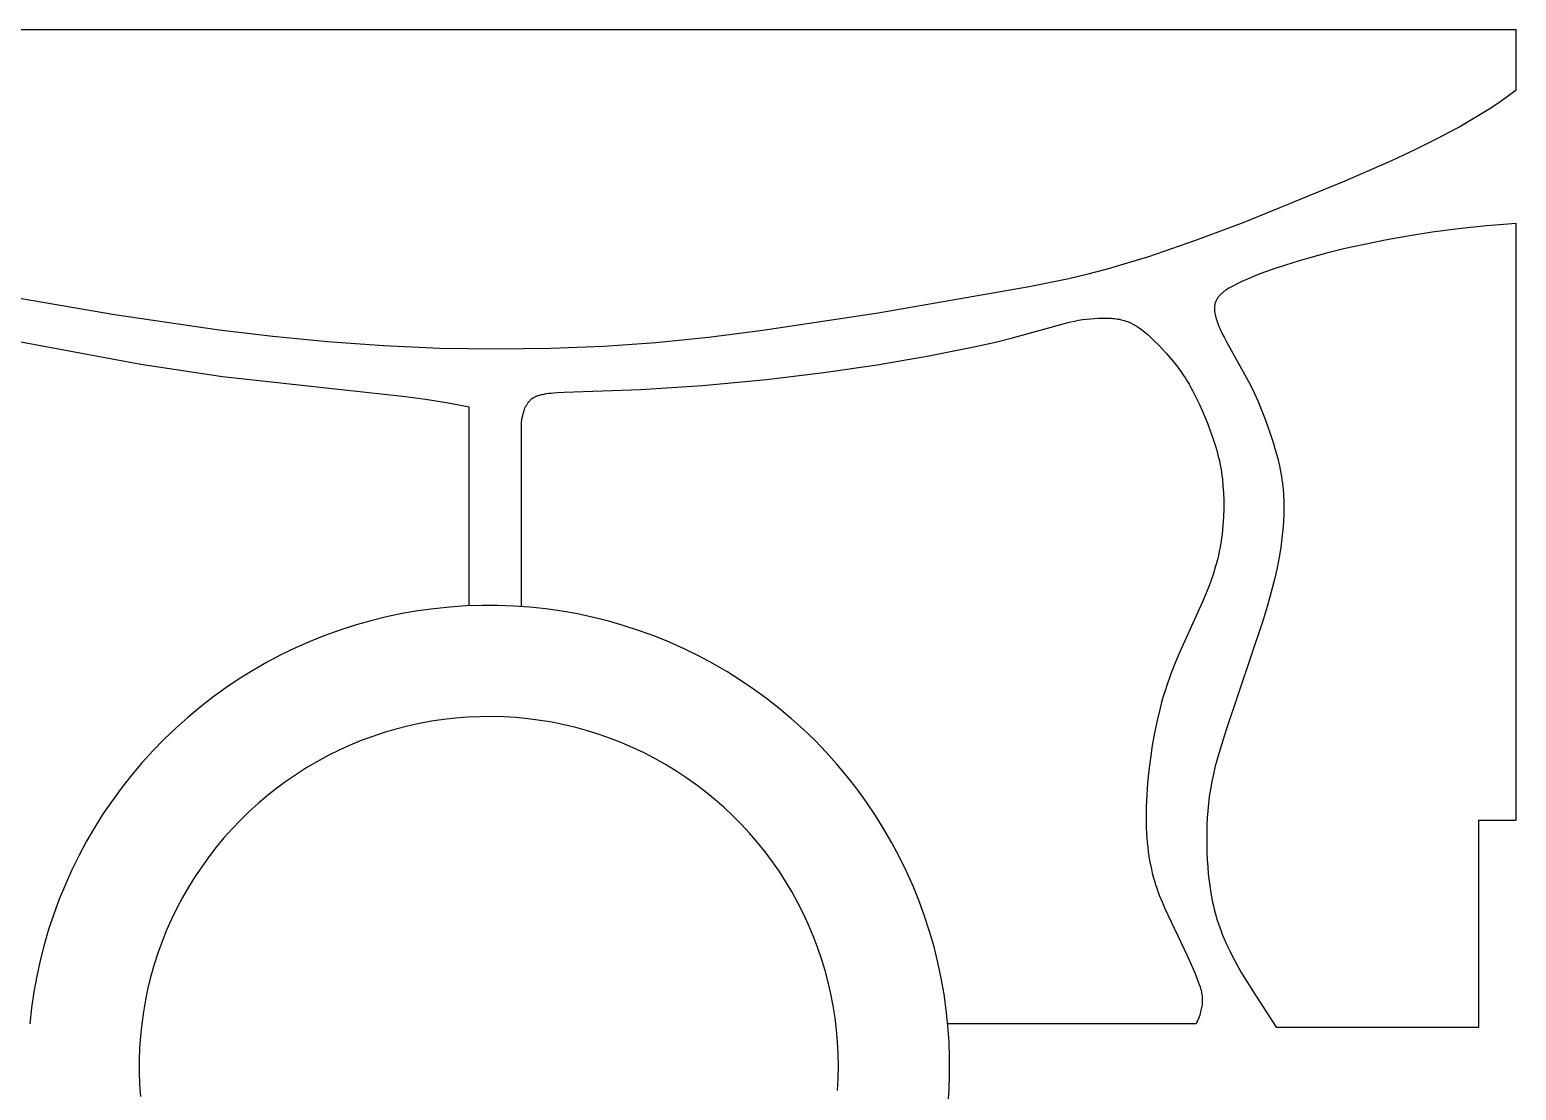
# Model space of a CAD drawing. Header units: centimetres. Extents: x 2933 to 5307, y 1581 to 3517.
# Drawn here: x 3058 to 3285.1, y 2489.7 to 2651.7 of the extents above; entities that cross this region are included whole.
import ezdxf

# ---------------------------------------------------------------- set-up
doc = ezdxf.new("R2010")
doc.units = ezdxf.units.CM
doc.layers.add('Make2D$Visible$Curves', color=7, linetype='Continuous', true_color=0x000000)

msp = doc.modelspace()

# ---------------------------------------------------------------- linework, layer by layer
at = {"layer": 'Make2D$Visible$Curves', "color": 24, "lineweight": -3, "true_color": 0xa52525}
for p, q in [((3285.06, 2651.68), (2966.82, 2651.68)), ((3285.06, 2642.48), (3285.06, 2651.68)), ((3282.23, 2640.46), (3283.66, 2641.46)), ((3283.66, 2641.46), (3285.06, 2642.48)), ((3279.26, 2638.56), (3280.76, 2639.5)), ((3280.76, 2639.5), (3282.23, 2640.46)), ((3272.96, 2635.04), (3276.17, 2636.76)), ((3276.17, 2636.76), (3277.73, 2637.65)), ((3277.73, 2637.65), (3279.26, 2638.56)), ((3269.62, 2633.38), (3272.96, 2635.04)), ((3266.16, 2631.77), (3269.62, 2633.38)), ((3258.91, 2628.58), (3266.16, 2631.77)), ((3243.49, 2622.29), (3258.91, 2628.58)), ((3235.94, 2619.46), (3243.49, 2622.29)), ((3272.23, 2620.74), (3268.51, 2620.16)), ((3276.23, 2621.25), (3272.23, 2620.74)), ((3280.51, 2621.7), (3276.23, 2621.25)), ((3285.06, 2622.06), (3280.51, 2621.7)), ((3285.06, 2530.95), (3285.06, 2622.06)), ((3228.92, 2617.05), (3235.94, 2619.46)), ((3258.94, 2618.24), (3256.28, 2617.58)), ((3261.87, 2618.89), (3258.94, 2618.24)), ((3265.05, 2619.54), (3261.87, 2618.89)), ((3268.51, 2620.16), (3265.05, 2619.54)), ((3222.64, 2615.17), (3225.7, 2616.05)), ((3225.7, 2616.05), (3228.92, 2617.05)), ((3251.72, 2616.32), (3249.79, 2615.73)), ((3253.88, 2616.94), (3251.72, 2616.32)), ((3256.28, 2617.58), (3253.88, 2616.94)), ((3210.63, 2612.43), (3216.71, 2613.69)), ((3216.71, 2613.69), (3219.66, 2614.39)), ((3219.66, 2614.39), (3222.64, 2615.17)), ((3244.12, 2613.65), (3243.15, 2613.21)), ((3245.26, 2614.12), (3244.12, 2613.65)), ((3246.58, 2614.63), (3245.26, 2614.12)), ((3248.08, 2615.16), (3246.58, 2614.63)), ((3249.79, 2615.73), (3248.08, 2615.16)), ((3187.59, 2608.41), (3210.63, 2612.43)), ((3240.07, 2611.39), (3239.99, 2611.33)), ((3240.14, 2611.46), (3240.07, 2611.39)), ((3240.23, 2611.53), (3240.14, 2611.46)), ((3240.31, 2611.6), (3240.23, 2611.53)), ((3240.4, 2611.67), (3240.31, 2611.6)), ((3240.5, 2611.75), (3240.4, 2611.67)), ((3240.6, 2611.82), (3240.5, 2611.75)), ((3240.82, 2611.97), (3240.6, 2611.82)), ((3241.07, 2612.13), (3240.82, 2611.97)), ((3241.34, 2612.29), (3241.07, 2612.13)), ((3241.64, 2612.46), (3241.34, 2612.29)), ((3241.97, 2612.63), (3241.64, 2612.46)), ((3242.33, 2612.82), (3241.97, 2612.63)), ((3243.15, 2613.21), (3242.33, 2612.82)), ((3055.23, 2610.86), (3070.94, 2608.2)), ((3238.96, 2609.22), (3238.95, 2609.14)), ((3238.95, 2609.14), (3238.95, 2609.06)), ((3238.97, 2609.38), (3238.96, 2609.3)), ((3238.96, 2609.3), (3238.96, 2609.22)), ((3238.98, 2609.53), (3238.97, 2609.45)), ((3238.97, 2609.45), (3238.97, 2609.38)), ((3239, 2609.6), (3238.98, 2609.53)), ((3239.01, 2609.67), (3239, 2609.6)), ((3239.03, 2609.75), (3239.01, 2609.67)), ((3239.04, 2609.82), (3239.03, 2609.75)), ((3239.06, 2609.89), (3239.04, 2609.82)), ((3239.08, 2609.95), (3239.06, 2609.89)), ((3239.11, 2610.02), (3239.08, 2609.95)), ((3239.13, 2610.09), (3239.11, 2610.02)), ((3239.16, 2610.16), (3239.13, 2610.09)), ((3239.19, 2610.22), (3239.16, 2610.16)), ((3239.22, 2610.29), (3239.19, 2610.22)), ((3239.25, 2610.35), (3239.22, 2610.29)), ((3239.29, 2610.42), (3239.25, 2610.35)), ((3239.32, 2610.48), (3239.29, 2610.42)), ((3239.36, 2610.55), (3239.32, 2610.48)), ((3239.4, 2610.61), (3239.36, 2610.55)), ((3239.44, 2610.68), (3239.4, 2610.61)), ((3239.49, 2610.74), (3239.44, 2610.68)), ((3239.53, 2610.81), (3239.49, 2610.74)), ((3239.58, 2610.87), (3239.53, 2610.81)), ((3239.63, 2610.93), (3239.58, 2610.87)), ((3239.68, 2611), (3239.63, 2610.93)), ((3239.74, 2611.06), (3239.68, 2611)), ((3239.8, 2611.13), (3239.74, 2611.06)), ((3239.86, 2611.19), (3239.8, 2611.13)), ((3239.93, 2611.26), (3239.86, 2611.19)), ((3239.99, 2611.33), (3239.93, 2611.26)), ((3070.94, 2608.2), (3086.92, 2605.85)), ((3169.99, 2605.76), (3187.59, 2608.41)), ((3208.09, 2604.6), (3216.42, 2606.91)), ((3216.42, 2606.91), (3217.01, 2607.06)), ((3217.01, 2607.06), (3217.6, 2607.18)), ((3217.6, 2607.18), (3218.2, 2607.3)), ((3218.2, 2607.3), (3218.81, 2607.39)), ((3218.81, 2607.39), (3219.41, 2607.47)), ((3219.41, 2607.47), (3220.02, 2607.54)), ((3220.02, 2607.54), (3220.62, 2607.59)), ((3220.62, 2607.59), (3221.21, 2607.62)), ((3221.21, 2607.62), (3221.79, 2607.64)), ((3221.79, 2607.64), (3222.35, 2607.64)), ((3222.35, 2607.64), (3222.9, 2607.62)), ((3222.9, 2607.62), (3223.17, 2607.6)), ((3223.17, 2607.6), (3223.43, 2607.58)), ((3223.43, 2607.58), (3223.69, 2607.56)), ((3223.69, 2607.56), (3223.95, 2607.52)), ((3223.95, 2607.52), (3224.2, 2607.48)), ((3224.2, 2607.48), (3224.45, 2607.44)), ((3224.45, 2607.44), (3224.7, 2607.38)), ((3224.7, 2607.38), (3224.95, 2607.32)), ((3224.95, 2607.32), (3225.19, 2607.25)), ((3225.19, 2607.25), (3225.43, 2607.18)), ((3225.43, 2607.18), (3225.68, 2607.09)), ((3225.68, 2607.09), (3225.8, 2607.04)), ((3225.8, 2607.04), (3225.92, 2606.99)), ((3225.92, 2606.99), (3226.04, 2606.94)), ((3226.04, 2606.94), (3226.15, 2606.89)), ((3226.15, 2606.89), (3226.27, 2606.83)), ((3226.27, 2606.83), (3226.39, 2606.77)), ((3238.95, 2609.06), (3238.96, 2608.98)), ((3238.96, 2608.98), (3238.96, 2608.89)), ((3238.96, 2608.89), (3238.96, 2608.81)), ((3238.96, 2608.81), (3238.97, 2608.72)), ((3238.97, 2608.72), (3238.98, 2608.63)), ((3238.98, 2608.63), (3238.99, 2608.54)), ((3238.99, 2608.54), (3239.01, 2608.44)), ((3239.01, 2608.44), (3239.02, 2608.35)), ((3239.02, 2608.35), (3239.06, 2608.15)), ((3239.06, 2608.15), (3239.11, 2607.95)), ((3239.11, 2607.95), (3239.16, 2607.74)), ((3239.16, 2607.74), (3239.22, 2607.51)), ((3239.22, 2607.51), (3239.3, 2607.28)), ((3239.3, 2607.28), (3239.38, 2607.04)), ((3239.38, 2607.04), (3239.47, 2606.79)), ((3074.95, 2600.53), (3052.31, 2604.75)), ((3086.92, 2605.85), (3095.1, 2604.85)), ((3095.1, 2604.85), (3103.47, 2604.04)), ((3153.61, 2603.91), (3161.65, 2604.72)), ((3161.65, 2604.72), (3169.99, 2605.76)), ((3205.49, 2603.96), (3208.09, 2604.6)), ((3226.39, 2606.77), (3226.63, 2606.65)), ((3226.63, 2606.65), (3226.87, 2606.51)), ((3226.87, 2606.51), (3227.11, 2606.37)), ((3227.11, 2606.37), (3227.35, 2606.21)), ((3227.35, 2606.21), (3227.59, 2606.04)), ((3227.59, 2606.04), (3227.83, 2605.87)), ((3227.83, 2605.87), (3228.08, 2605.68)), ((3228.08, 2605.68), (3228.32, 2605.48)), ((3228.32, 2605.48), (3228.57, 2605.27)), ((3228.57, 2605.27), (3228.82, 2605.05)), ((3228.82, 2605.05), (3229.34, 2604.58)), ((3229.34, 2604.58), (3229.87, 2604.07)), ((3239.47, 2606.79), (3239.57, 2606.52)), ((3239.57, 2606.52), (3239.69, 2606.25)), ((3239.69, 2606.25), (3239.81, 2605.96)), ((3239.81, 2605.96), (3240.09, 2605.35)), ((3240.09, 2605.35), (3240.42, 2604.69)), ((3240.42, 2604.69), (3240.8, 2603.98)), ((3103.47, 2604.04), (3112.02, 2603.44)), ((3112.02, 2603.44), (3120.65, 2603.06)), ((3120.65, 2603.06), (3129.22, 2602.92)), ((3129.22, 2602.92), (3137.59, 2603.01)), ((3137.59, 2603.01), (3145.67, 2603.34)), ((3145.67, 2603.34), (3153.61, 2603.91)), ((3195.35, 2601.88), (3202.48, 2603.29)), ((3202.48, 2603.29), (3205.49, 2603.96)), ((3229.87, 2604.07), (3230.41, 2603.52)), ((3230.41, 2603.52), (3230.98, 2602.93)), ((3230.98, 2602.93), (3231.56, 2602.29)), ((3231.56, 2602.29), (3232.15, 2601.61)), ((3240.8, 2603.98), (3243.87, 2598.49)), ((3087.44, 2598.67), (3074.95, 2600.53)), ((3179.31, 2599.31), (3187.42, 2600.51)), ((3187.42, 2600.51), (3195.35, 2601.88)), ((3232.15, 2601.61), (3232.75, 2600.89)), ((3232.75, 2600.89), (3233.34, 2600.12)), ((3233.34, 2600.12), (3233.93, 2599.3)), ((3115.38, 2595.62), (3087.44, 2598.67)), ((3160.78, 2597.34), (3170.54, 2598.25)), ((3170.54, 2598.25), (3179.31, 2599.31)), ((3233.93, 2599.3), (3234.22, 2598.87)), ((3234.22, 2598.87), (3234.51, 2598.43)), ((3234.51, 2598.43), (3234.79, 2597.98)), ((3234.79, 2597.98), (3235.07, 2597.52)), ((3243.87, 2598.49), (3244.44, 2597.38)), ((3118.45, 2595.2), (3115.38, 2595.62)), ((3134.86, 2595.43), (3134.94, 2595.47)), ((3134.94, 2595.47), (3135.01, 2595.52)), ((3135.01, 2595.52), (3135.09, 2595.56)), ((3135.09, 2595.56), (3135.17, 2595.61)), ((3135.17, 2595.61), (3135.26, 2595.65)), ((3135.26, 2595.65), (3135.35, 2595.69)), ((3135.35, 2595.69), (3135.45, 2595.73)), ((3135.45, 2595.73), (3135.55, 2595.77)), ((3135.55, 2595.77), (3135.65, 2595.81)), ((3135.65, 2595.81), (3135.77, 2595.84)), ((3135.77, 2595.84), (3135.88, 2595.88)), ((3135.88, 2595.88), (3136.01, 2595.91)), ((3136.01, 2595.91), (3136.14, 2595.94)), ((3136.14, 2595.94), (3136.27, 2595.97)), ((3136.27, 2595.97), (3136.57, 2596.03)), ((3136.57, 2596.03), (3136.89, 2596.09)), ((3136.89, 2596.09), (3137.25, 2596.14)), ((3137.25, 2596.14), (3137.64, 2596.18)), ((3137.64, 2596.18), (3138.07, 2596.22)), ((3138.07, 2596.22), (3138.54, 2596.26)), ((3138.54, 2596.26), (3139.6, 2596.32)), ((3139.6, 2596.32), (3151.35, 2596.7)), ((3151.35, 2596.7), (3160.78, 2597.34)), ((3235.07, 2597.52), (3235.34, 2597.05)), ((3235.34, 2597.05), (3235.61, 2596.56)), ((3235.61, 2596.56), (3236.13, 2595.56)), ((3236.13, 2595.56), (3236.62, 2594.54)), ((3244.44, 2597.38), (3245.01, 2596.21)), ((3245.01, 2596.21), (3245.56, 2595)), ((3121.67, 2594.68), (3118.45, 2595.2)), ((3125.09, 2594.04), (3121.67, 2594.68)), ((3125.09, 2563.68), (3125.09, 2594.04)), ((3133.36, 2593.03), (3133.44, 2593.29)), ((3133.44, 2593.29), (3133.47, 2593.41)), ((3133.47, 2593.41), (3133.51, 2593.53)), ((3133.51, 2593.53), (3133.55, 2593.64)), ((3133.55, 2593.64), (3133.59, 2593.75)), ((3133.59, 2593.75), (3133.64, 2593.86)), ((3133.64, 2593.86), (3133.68, 2593.96)), ((3133.68, 2593.96), (3133.72, 2594.05)), ((3133.72, 2594.05), (3133.76, 2594.15)), ((3133.76, 2594.15), (3133.81, 2594.23)), ((3133.81, 2594.23), (3133.86, 2594.32)), ((3133.86, 2594.32), (3133.9, 2594.4)), ((3133.9, 2594.4), (3133.95, 2594.48)), ((3133.95, 2594.48), (3134, 2594.55)), ((3134, 2594.55), (3134.05, 2594.62)), ((3134.05, 2594.62), (3134.1, 2594.69)), ((3134.1, 2594.69), (3134.15, 2594.76)), ((3134.15, 2594.76), (3134.2, 2594.82)), ((3134.2, 2594.82), (3134.26, 2594.89)), ((3134.26, 2594.89), (3134.31, 2594.95)), ((3134.31, 2594.95), (3134.37, 2595.01)), ((3134.37, 2595.01), (3134.42, 2595.06)), ((3134.42, 2595.06), (3134.48, 2595.12)), ((3134.48, 2595.12), (3134.54, 2595.17)), ((3134.54, 2595.17), (3134.6, 2595.23)), ((3134.6, 2595.23), (3134.66, 2595.28)), ((3134.66, 2595.28), (3134.73, 2595.33)), ((3134.73, 2595.33), (3134.8, 2595.38)), ((3134.8, 2595.38), (3134.86, 2595.43)), ((3236.62, 2594.54), (3237.09, 2593.5)), ((3237.09, 2593.5), (3237.53, 2592.46)), ((3245.56, 2595), (3246.09, 2593.74)), ((3246.09, 2593.74), (3246.6, 2592.45)), ((3133.09, 2591.74), (3133.16, 2592.1)), ((3133.09, 2563.57), (3133.09, 2591.74)), ((3133.16, 2592.1), (3133.22, 2592.44)), ((3133.22, 2592.44), (3133.29, 2592.74)), ((3133.29, 2592.74), (3133.36, 2593.03)), ((3237.53, 2592.46), (3237.94, 2591.43)), ((3237.94, 2591.43), (3238.31, 2590.42)), ((3246.6, 2592.45), (3247.08, 2591.16)), ((3247.08, 2591.16), (3247.53, 2589.87)), ((3238.31, 2590.42), (3238.66, 2589.45)), ((3238.66, 2589.45), (3238.97, 2588.52)), ((3247.53, 2589.87), (3247.93, 2588.6)), ((3238.97, 2588.52), (3239.25, 2587.62)), ((3239.25, 2587.62), (3239.49, 2586.74)), ((3239.49, 2586.74), (3239.6, 2586.3)), ((3247.93, 2588.6), (3248.3, 2587.36)), ((3248.3, 2587.36), (3248.62, 2586.17)), ((3239.6, 2586.3), (3239.71, 2585.86)), ((3239.71, 2585.86), (3239.8, 2585.41)), ((3239.8, 2585.41), (3239.89, 2584.96)), ((3239.89, 2584.96), (3239.97, 2584.5)), ((3239.97, 2584.5), (3240.04, 2584.03)), ((3248.62, 2586.17), (3248.88, 2585.04)), ((3248.88, 2585.04), (3249, 2584.5)), ((3249, 2584.5), (3249.1, 2583.96)), ((3240.04, 2584.03), (3240.11, 2583.55)), ((3240.11, 2583.55), (3240.17, 2583.06)), ((3240.17, 2583.06), (3240.26, 2582.02)), ((3240.26, 2582.02), (3240.33, 2580.92)), ((3249.1, 2583.96), (3249.19, 2583.44)), ((3249.19, 2583.44), (3249.27, 2582.92)), ((3249.27, 2582.92), (3249.34, 2582.4)), ((3249.34, 2582.4), (3249.4, 2581.89)), ((3249.4, 2581.89), (3249.45, 2581.38)), ((3240.33, 2580.92), (3240.37, 2579.74)), ((3240.37, 2579.74), (3240.37, 2578.52)), ((3249.45, 2581.38), (3249.48, 2580.87)), ((3249.48, 2580.87), (3249.51, 2580.36)), ((3249.51, 2580.36), (3249.53, 2579.84)), ((3249.53, 2579.84), (3249.55, 2578.78)), ((3240.37, 2578.52), (3240.33, 2577.25)), ((3249.53, 2577.68), (3249.49, 2576.53)), ((3249.55, 2578.78), (3249.53, 2577.68)), ((3240.19, 2575.3), (3240.12, 2574.64)), ((3240.25, 2575.96), (3240.19, 2575.3)), ((3240.33, 2577.25), (3240.25, 2575.96)), ((3249.4, 2575.31), (3249.27, 2574.01)), ((3249.49, 2576.53), (3249.4, 2575.31)), ((3239.94, 2573.32), (3239.83, 2572.66)), ((3240.04, 2573.98), (3239.94, 2573.32)), ((3240.12, 2574.64), (3240.04, 2573.98)), ((3249.27, 2574.01), (3249.09, 2572.61)), ((3239.4, 2570.71), (3239.23, 2570.06)), ((3239.56, 2571.35), (3239.4, 2570.71)), ((3239.7, 2572.01), (3239.56, 2571.35)), ((3239.83, 2572.66), (3239.7, 2572.01)), ((3248.84, 2571.1), (3248.52, 2569.47)), ((3249.09, 2572.61), (3248.84, 2571.1)), ((3238.85, 2568.78), (3238.64, 2568.14)), ((3239.04, 2569.42), (3238.85, 2568.78)), ((3239.23, 2570.06), (3239.04, 2569.42)), ((3248.52, 2569.47), (3248.12, 2567.71)), ((3238.18, 2566.87), (3237.68, 2565.59)), ((3238.64, 2568.14), (3238.18, 2566.87)), ((3248.12, 2567.71), (3247.63, 2565.8)), ((3124.6, 2563.66), (3122.15, 2563.49)), ((3127.05, 2563.74), (3124.6, 2563.66)), ((3129.5, 2563.73), (3127.05, 2563.74)), ((3131.95, 2563.64), (3129.5, 2563.73)), ((3237.15, 2564.31), (3233.47, 2556.2)), ((3237.68, 2565.59), (3237.15, 2564.31)), ((3247.05, 2563.73), (3246.39, 2561.54)), ((3247.63, 2565.8), (3247.05, 2563.73)), ((3110.08, 2561.4), (3107.72, 2560.73)), ((3112.46, 2561.98), (3110.08, 2561.4)), ((3114.86, 2562.49), (3112.46, 2561.98)), ((3117.28, 2562.91), (3114.86, 2562.49)), ((3119.71, 2563.24), (3117.28, 2562.91)), ((3122.15, 2563.49), (3119.71, 2563.24)), ((3134.4, 2563.46), (3131.95, 2563.64)), ((3136.84, 2563.2), (3134.4, 2563.46)), ((3139.27, 2562.86), (3136.84, 2563.2)), ((3141.68, 2562.43), (3139.27, 2562.86)), ((3144.08, 2561.91), (3141.68, 2562.43)), ((3146.46, 2561.31), (3144.08, 2561.91)), ((3246.39, 2561.54), (3240.76, 2544.74)), ((3103.08, 2559.14), (3100.8, 2558.23)), ((3105.38, 2559.98), (3103.08, 2559.14)), ((3107.72, 2560.73), (3105.38, 2559.98)), ((3148.81, 2560.63), (3146.46, 2561.31)), ((3151.15, 2559.87), (3148.81, 2560.63)), ((3153.45, 2559.03), (3151.15, 2559.87)), ((3098.56, 2557.24), (3096.35, 2556.17)), ((3100.8, 2558.23), (3098.56, 2557.24)), ((3155.72, 2558.11), (3153.45, 2559.03)), ((3157.96, 2557.11), (3155.72, 2558.11)), ((3160.16, 2556.03), (3157.96, 2557.11)), ((3094.18, 2555.03), (3092.05, 2553.81)), ((3096.35, 2556.17), (3094.18, 2555.03)), ((3162.33, 2554.87), (3160.16, 2556.03)), ((3164.45, 2553.64), (3162.33, 2554.87)), ((3232.85, 2554.71), (3232.25, 2553.15)), ((3233.47, 2556.2), (3232.85, 2554.71)), ((3089.97, 2552.51), (3087.93, 2551.15)), ((3092.05, 2553.81), (3089.97, 2552.51)), ((3166.53, 2552.34), (3164.45, 2553.64)), ((3168.56, 2550.97), (3166.53, 2552.34)), ((3232.25, 2553.15), (3231.68, 2551.53)), ((3087.93, 2551.15), (3085.94, 2549.71)), ((3170.54, 2549.52), (3168.56, 2550.97)), ((3231.41, 2550.69), (3231.14, 2549.82)), ((3231.68, 2551.53), (3231.41, 2550.69)), ((3084, 2548.21), (3082.12, 2546.64)), ((3085.94, 2549.71), (3084, 2548.21)), ((3172.48, 2548.01), (3170.54, 2549.52)), ((3174.35, 2546.43), (3172.48, 2548.01)), ((3230.65, 2548.04), (3230.21, 2546.18)), ((3230.89, 2548.94), (3230.65, 2548.04)), ((3231.14, 2549.82), (3230.89, 2548.94)), ((3082.12, 2546.64), (3080.29, 2545.01)), ((3117.52, 2545.7), (3115.71, 2545.3)), ((3119.35, 2546.04), (3117.52, 2545.7)), ((3121.18, 2546.31), (3119.35, 2546.04)), ((3123.02, 2546.52), (3121.18, 2546.31)), ((3124.87, 2546.66), (3123.02, 2546.52)), ((3126.72, 2546.74), (3124.87, 2546.66)), ((3128.58, 2546.76), (3126.72, 2546.74)), ((3130.43, 2546.71), (3128.58, 2546.76)), ((3132.28, 2546.6), (3130.43, 2546.71)), ((3134.13, 2546.42), (3132.28, 2546.6)), ((3135.97, 2546.18), (3134.13, 2546.42)), ((3137.8, 2545.88), (3135.97, 2546.18)), ((3139.61, 2545.51), (3137.8, 2545.88)), ((3141.42, 2545.08), (3139.61, 2545.51)), ((3176.18, 2544.79), (3174.35, 2546.43)), ((3230.21, 2546.18), (3229.81, 2544.28)), ((3078.52, 2543.31), (3076.81, 2541.55)), ((3080.29, 2545.01), (3078.52, 2543.31)), ((3110.38, 2543.73), (3108.64, 2543.08)), ((3112.14, 2544.31), (3110.38, 2543.73)), ((3113.92, 2544.84), (3112.14, 2544.31)), ((3115.71, 2545.3), (3113.92, 2544.84)), ((3143.2, 2544.58), (3141.42, 2545.08)), ((3144.97, 2544.03), (3143.2, 2544.58)), ((3146.72, 2543.41), (3144.97, 2544.03)), ((3148.45, 2542.74), (3146.72, 2543.41)), ((3177.94, 2543.08), (3176.18, 2544.79)), ((3229.81, 2544.28), (3229.46, 2542.35)), ((3240.76, 2544.74), (3239.81, 2541.76)), ((3076.81, 2541.55), (3075.16, 2539.73)), ((3105.24, 2541.61), (3103.58, 2540.79)), ((3106.93, 2542.38), (3105.24, 2541.61)), ((3108.64, 2543.08), (3106.93, 2542.38)), ((3150.15, 2542), (3148.45, 2542.74)), ((3151.83, 2541.21), (3150.15, 2542)), ((3153.47, 2540.36), (3151.83, 2541.21)), ((3179.64, 2541.32), (3177.94, 2543.08)), ((3181.28, 2539.49), (3179.64, 2541.32)), ((3229.46, 2542.35), (3229.17, 2540.42)), ((3239.81, 2541.76), (3239.42, 2540.43)), ((3075.16, 2539.73), (3073.57, 2537.86)), ((3100.34, 2538.97), (3098.78, 2537.98)), ((3101.94, 2539.91), (3100.34, 2538.97)), ((3103.58, 2540.79), (3101.94, 2539.91)), ((3155.09, 2539.45), (3153.47, 2540.36)), ((3156.67, 2538.48), (3155.09, 2539.45)), ((3182.86, 2537.61), (3181.28, 2539.49)), ((3229.17, 2540.42), (3228.93, 2538.5)), ((3239.08, 2539.18), (3238.79, 2537.98)), ((3239.42, 2540.43), (3239.08, 2539.18)), ((3073.57, 2537.86), (3072.06, 2535.93)), ((3097.25, 2536.94), (3095.75, 2535.84)), ((3098.78, 2537.98), (3097.25, 2536.94)), ((3158.22, 2537.47), (3156.67, 2538.48)), ((3159.74, 2536.39), (3158.22, 2537.47)), ((3184.36, 2535.68), (3182.86, 2537.61)), ((3228.74, 2536.62), (3228.61, 2534.79)), ((3228.93, 2538.5), (3228.74, 2536.62)), ((3238.54, 2536.82), (3238.34, 2535.69)), ((3238.79, 2537.98), (3238.54, 2536.82)), ((3072.06, 2535.93), (3070.61, 2533.95)), ((3094.3, 2534.69), (3092.88, 2533.49)), ((3095.75, 2535.84), (3094.3, 2534.69)), ((3161.21, 2535.27), (3159.74, 2536.39)), ((3162.65, 2534.1), (3161.21, 2535.27)), ((3185.81, 2533.69), (3184.36, 2535.68)), ((3228.61, 2534.79), (3228.53, 2533.04)), ((3238.17, 2534.57), (3238.04, 2533.47)), ((3238.34, 2535.69), (3238.17, 2534.57)), ((3069.23, 2531.93), (3067.92, 2529.85)), ((3070.61, 2533.95), (3069.23, 2531.93)), ((3091.51, 2532.24), (3090.18, 2530.95)), ((3092.88, 2533.49), (3091.51, 2532.24)), ((3164.04, 2532.87), (3162.65, 2534.1)), ((3165.39, 2531.6), (3164.04, 2532.87)), ((3187.18, 2531.66), (3185.81, 2533.69)), ((3228.53, 2533.04), (3228.51, 2531.37)), ((3237.94, 2532.38), (3237.86, 2531.3)), ((3238.04, 2533.47), (3237.94, 2532.38)), ((3067.92, 2529.85), (3066.68, 2527.73)), ((3088.9, 2529.61), (3087.66, 2528.23)), ((3090.18, 2530.95), (3088.9, 2529.61)), ((3166.7, 2530.29), (3165.39, 2531.6)), ((3167.95, 2528.93), (3166.7, 2530.29)), ((3188.47, 2529.58), (3187.18, 2531.66)), ((3228.51, 2531.37), (3228.55, 2529.77)), ((3228.55, 2529.77), (3228.58, 2529)), ((3237.81, 2530.22), (3237.78, 2528.08)), ((3237.86, 2531.3), (3237.81, 2530.22)), ((3279.33, 2499.31), (3279.33, 2530.95)), ((3279.33, 2530.95), (3285.06, 2530.95)), ((3066.68, 2527.73), (3065.52, 2525.57)), ((3087.66, 2528.23), (3086.48, 2526.8)), ((3169.16, 2527.52), (3167.95, 2528.93)), ((3170.33, 2526.08), (3169.16, 2527.52)), ((3189.7, 2527.45), (3188.47, 2529.58)), ((3190.85, 2525.29), (3189.7, 2527.45)), ((3228.58, 2529), (3228.63, 2528.25)), ((3228.63, 2528.25), (3228.69, 2527.51)), ((3228.69, 2527.51), (3228.77, 2526.79)), ((3237.78, 2528.08), (3237.81, 2525.93)), ((3065.52, 2525.57), (3064.44, 2523.37)), ((3085.34, 2525.34), (3084.26, 2523.83)), ((3086.48, 2526.8), (3085.34, 2525.34)), ((3171.44, 2524.59), (3170.33, 2526.08)), ((3191.93, 2523.08), (3190.85, 2525.29)), ((3228.77, 2526.79), (3228.85, 2526.09)), ((3228.85, 2526.09), (3228.95, 2525.41)), ((3228.95, 2525.41), (3229.06, 2524.75)), ((3237.81, 2525.93), (3237.86, 2524.86)), ((3064.44, 2523.37), (3063.43, 2521.13)), ((3084.26, 2523.83), (3083.23, 2522.29)), ((3172.5, 2523.07), (3171.44, 2524.59)), ((3173.5, 2521.51), (3172.5, 2523.07)), ((3192.92, 2520.84), (3191.93, 2523.08)), ((3229.06, 2524.75), (3229.18, 2524.1)), ((3229.18, 2524.1), (3229.32, 2523.47)), ((3229.32, 2523.47), (3229.46, 2522.86)), ((3229.46, 2522.86), (3229.61, 2522.26)), ((3237.86, 2524.86), (3237.93, 2523.79)), ((3237.93, 2523.79), (3238.02, 2522.71)), ((3063.43, 2521.13), (3062.5, 2518.86)), ((3082.25, 2520.72), (3081.33, 2519.11)), ((3083.23, 2522.29), (3082.25, 2520.72)), ((3174.45, 2519.92), (3173.5, 2521.51)), ((3193.84, 2518.57), (3192.92, 2520.84)), ((3229.61, 2522.26), (3229.78, 2521.68)), ((3229.78, 2521.68), (3229.95, 2521.12)), ((3229.95, 2521.12), (3230.14, 2520.56)), ((3230.14, 2520.56), (3230.33, 2520.02)), ((3238.02, 2522.71), (3238.14, 2521.64)), ((3238.14, 2521.64), (3238.28, 2520.56)), ((3238.28, 2520.56), (3238.46, 2519.48)), ((3062.5, 2518.86), (3061.65, 2516.56)), ((3081.33, 2519.11), (3080.46, 2517.47)), ((3175.34, 2518.29), (3174.45, 2519.92)), ((3176.18, 2516.64), (3175.34, 2518.29)), ((3194.68, 2516.26), (3193.84, 2518.57)), ((3230.33, 2520.02), (3230.53, 2519.49)), ((3230.53, 2519.49), (3230.95, 2518.45)), ((3230.95, 2518.45), (3231.4, 2517.44)), ((3238.46, 2519.48), (3238.68, 2518.41)), ((3238.68, 2518.41), (3238.8, 2517.87)), ((3061.65, 2516.56), (3060.88, 2514.23)), ((3080.46, 2517.47), (3079.65, 2515.8)), ((3176.96, 2514.96), (3176.18, 2516.64)), ((3195.44, 2513.93), (3194.68, 2516.26)), ((3231.4, 2517.44), (3234.75, 2510.38)), ((3238.8, 2517.87), (3238.93, 2517.32)), ((3238.93, 2517.32), (3239.07, 2516.78)), ((3239.07, 2516.78), (3239.22, 2516.23)), ((3239.22, 2516.23), (3239.39, 2515.67)), ((3060.88, 2514.23), (3060.2, 2511.88)), ((3078.9, 2514.11), (3078.21, 2512.39)), ((3079.65, 2515.8), (3078.9, 2514.11)), ((3177.68, 2513.25), (3176.96, 2514.96)), ((3196.12, 2511.57), (3195.44, 2513.93)), ((3239.39, 2515.67), (3239.57, 2515.11)), ((3239.57, 2515.11), (3239.77, 2514.54)), ((3239.77, 2514.54), (3239.98, 2513.97)), ((3239.98, 2513.97), (3240.21, 2513.38)), ((3060.2, 2511.88), (3059.59, 2509.5)), ((3078.21, 2512.39), (3077.58, 2510.64)), ((3178.34, 2511.52), (3177.68, 2513.25)), ((3178.94, 2509.76), (3178.34, 2511.52)), ((3196.71, 2509.19), (3196.12, 2511.57)), ((3240.21, 2513.38), (3240.45, 2512.79)), ((3240.45, 2512.79), (3240.71, 2512.19)), ((3240.71, 2512.19), (3240.99, 2511.58)), ((3240.99, 2511.58), (3241.29, 2510.96)), ((3059.59, 2509.5), (3059.07, 2507.1)), ((3077.58, 2510.64), (3077.01, 2508.88)), ((3179.48, 2507.99), (3178.94, 2509.76)), ((3197.22, 2506.79), (3196.71, 2509.19)), ((3234.75, 2510.38), (3235.61, 2508.44)), ((3241.29, 2510.96), (3241.61, 2510.32)), ((3241.61, 2510.32), (3242.3, 2509.01)), ((3059.07, 2507.1), (3058.63, 2504.69)), ((3076.5, 2507.1), (3076.05, 2505.3)), ((3077.01, 2508.88), (3076.5, 2507.1)), ((3179.96, 2506.2), (3179.48, 2507.99)), ((3235.61, 2508.44), (3236, 2507.52)), ((3236, 2507.52), (3236.34, 2506.66)), ((3242.3, 2509.01), (3243.06, 2507.66)), ((3243.06, 2507.66), (3244.75, 2504.89)), ((3058.63, 2504.69), (3058.28, 2502.26)), ((3076.05, 2505.3), (3075.67, 2503.48)), ((3180.38, 2504.39), (3179.96, 2506.2)), ((3197.65, 2504.38), (3197.22, 2506.79)), ((3236.34, 2506.66), (3236.49, 2506.25)), ((3236.49, 2506.25), (3236.64, 2505.85)), ((3236.64, 2505.85), (3236.76, 2505.47)), ((3236.76, 2505.47), (3236.82, 2505.28)), ((3236.82, 2505.28), (3236.87, 2505.09)), ((3236.87, 2505.09), (3236.92, 2504.9)), ((3236.92, 2504.9), (3236.96, 2504.71)), ((3236.96, 2504.71), (3237, 2504.52)), ((3244.75, 2504.89), (3248.36, 2499.31)), ((3075.67, 2503.48), (3075.35, 2501.66)), ((3180.73, 2502.57), (3180.38, 2504.39)), ((3181.02, 2500.74), (3180.73, 2502.57)), ((3197.99, 2501.95), (3197.65, 2504.38)), ((3237, 2504.52), (3237.03, 2504.33)), ((3237.03, 2502.53), (3237, 2502.32)), ((3237.03, 2504.33), (3237.06, 2504.14)), ((3237.06, 2502.75), (3237.03, 2502.53)), ((3237.06, 2504.14), (3237.08, 2503.95)), ((3237.08, 2502.95), (3237.06, 2502.75)), ((3237.08, 2503.95), (3237.09, 2503.75)), ((3237.09, 2503.16), (3237.08, 2502.95)), ((3237.09, 2503.75), (3237.1, 2503.56)), ((3237.1, 2503.36), (3237.09, 2503.16)), ((3237.1, 2503.56), (3237.1, 2503.36)), ((3058.28, 2502.26), (3058.01, 2499.83)), ((3075.35, 2501.66), (3075.09, 2499.82)), ((3181.24, 2498.9), (3181.02, 2500.74)), ((3198.25, 2499.51), (3197.99, 2501.95)), ((3236.29, 2500.11), (3236.17, 2499.83)), ((3236.41, 2500.38), (3236.29, 2500.11)), ((3236.51, 2500.65), (3236.41, 2500.38)), ((3236.61, 2500.91), (3236.51, 2500.65)), ((3236.7, 2501.16), (3236.61, 2500.91)), ((3236.77, 2501.4), (3236.7, 2501.16)), ((3236.84, 2501.64), (3236.77, 2501.4)), ((3236.9, 2501.87), (3236.84, 2501.64)), ((3236.95, 2502.1), (3236.9, 2501.87)), ((3237, 2502.32), (3236.95, 2502.1)), ((3074.9, 2497.97), (3074.77, 2496.13)), ((3075.09, 2499.82), (3074.9, 2497.97)), ((3181.4, 2497.05), (3181.24, 2498.9)), ((3236.17, 2499.83), (3198.22, 2499.83)), ((3198.42, 2497.06), (3198.25, 2499.51)), ((3248.36, 2499.31), (3279.33, 2499.31)), ((3074.77, 2496.13), (3074.71, 2494.27)), ((3181.5, 2495.2), (3181.4, 2497.05)), ((3198.5, 2494.61), (3198.42, 2497.06)), ((3074.71, 2494.27), (3074.71, 2492.42)), ((3181.53, 2493.35), (3181.5, 2495.2)), ((3181.5, 2491.49), (3181.53, 2493.35)), ((3198.51, 2492.16), (3198.5, 2494.61)), ((3074.71, 2492.42), (3074.77, 2490.57)), ((3181.4, 2489.64), (3181.5, 2491.49)), ((3198.42, 2489.71), (3198.51, 2492.16)), ((3074.77, 2490.57), (3074.9, 2488.72)), ((3198.25, 2487.26), (3198.42, 2489.71))]:
    msp.add_line(p, q, dxfattribs=at)

doc.saveas('drawing.dxf')
